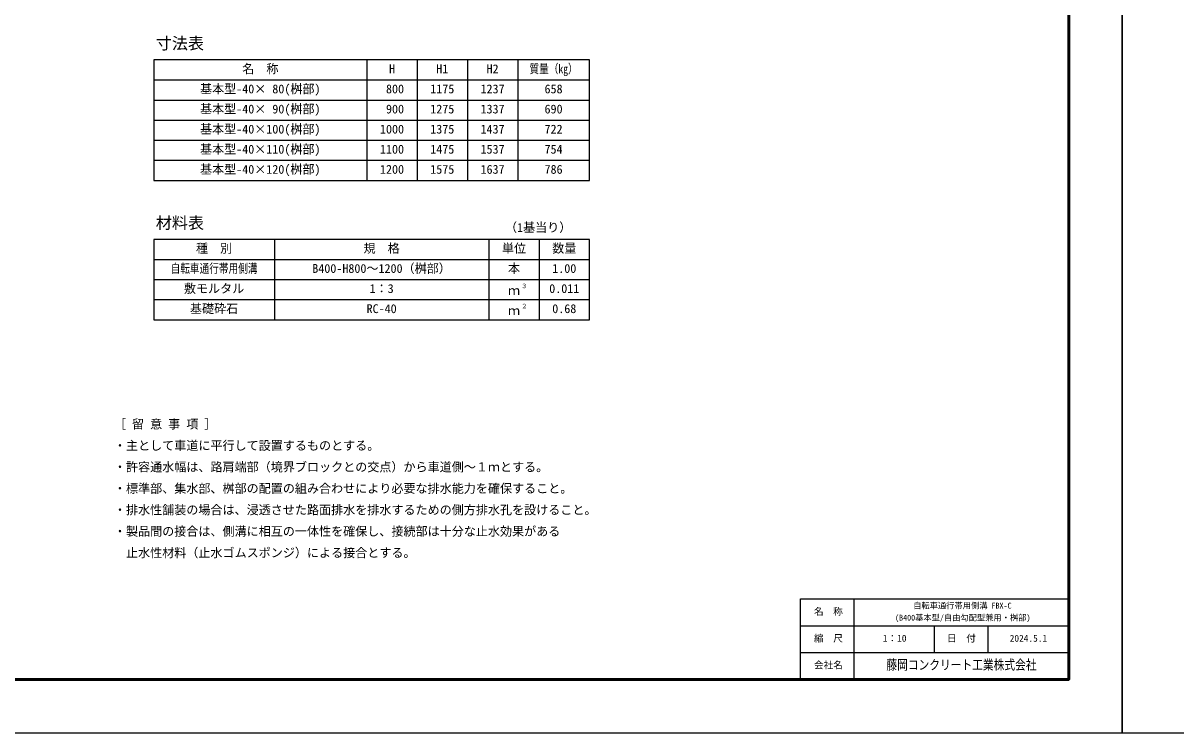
# Model space of a CAD drawing. Units: millimetres, scale not verified. Extents: x -12600 to 12600, y -5940 to 5940.
# Drawn here: x -8300 to -4000, y -5940 to -3292 of the extents above; entities that cross this region are included whole.
import ezdxf
from ezdxf.enums import TextEntityAlignment as Align

# ---------------------------------------------------------------- set-up
doc = ezdxf.new("R2010")
doc.units = ezdxf.units.MM
doc.header["$LTSCALE"] = 40
for name, color, linetype, lineweight in [('0-1_Defpoints', 5, 'Continuous', 25), ('0-3_HYO', 3, 'Continuous', 25), ('0-4_HYO2', 4, 'Continuous', 25), ('0-7_TXT', 7, 'Continuous', 25), ('0-8_WAKU', 3, 'Continuous', 25), ('0-9_WAKU-LINE', 7, 'Continuous', 25)]:
    doc.layers.add(name, color=color, linetype=linetype, lineweight=lineweight)
doc.layers.add('0-A_WAKU-TXT', color=7, linetype='Continuous')
doc.styles.add('ＭＳ ゴシック', font='')
doc.styles.get('ＭＳ ゴシック').set_extended_font_data('MS Gothic')

msp = doc.modelspace()

# ---------------------------------------------------------------- linework, layer by layer
at = {"layer": '0-1_Defpoints'}
for points in [[(-4200, -5940), (12600, -5940), (12600, 5940), (-4200, 5940)], [(-12600, -5940), (-4200, -5940), (-4200, 0), (-12600, 0)]]:
    msp.add_lwpolyline(points, close=True, dxfattribs=at)
at = {"layer": '0-3_HYO'}
for p, q in [((-7017.5, -3428.87), (-7017.5, -3878.87)), ((-6830, -3428.87), (-6830, -3878.87)), ((-6642.5, -3428.87), (-6642.5, -3878.87)), ((-6455, -3428.87), (-6455, -3878.87)), ((-7812.5, -3503.87), (-6187.5, -3503.87)), ((-7362.5, -4098.65), (-7362.5, -4398.65)), ((-6562.5, -4098.65), (-6562.5, -4398.65)), ((-6375, -4098.65), (-6375, -4398.65)), ((-7812.5, -4173.65), (-6187.5, -4173.65))]:
    msp.add_line(p, q, dxfattribs=at)
for points in [[(-7812.5, -3878.87), (-6187.5, -3878.87), (-6187.5, -3428.87), (-7812.5, -3428.87)], [(-7812.5, -4398.65), (-6187.5, -4398.65), (-6187.5, -4098.65), (-7812.5, -4098.65)]]:
    msp.add_lwpolyline(points, close=True, dxfattribs=at)
at = {"layer": '0-4_HYO2'}
for p, q in [((-7812.5, -3578.87), (-6187.5, -3578.87)), ((-7812.5, -3653.87), (-6187.5, -3653.87)), ((-7812.5, -3728.87), (-6187.5, -3728.87)), ((-7812.5, -3803.87), (-6187.5, -3803.87)), ((-7812.5, -4248.65), (-6187.5, -4248.65)), ((-7812.5, -4323.65), (-6187.5, -4323.65))]:
    msp.add_line(p, q, dxfattribs=at)
at = {"layer": '0-8_WAKU'}
for p, q in [((-5400, -5440), (-4400, -5440)), ((-5400, -5740), (-5400, -5440))]:
    msp.add_line(p, q, dxfattribs=at)
at = {"layer": '0-8_WAKU', "lineweight": 50}
msp.add_lwpolyline([(-12400, -5740), (-4400, -5740), (-4400, -200), (-12400, -200)], close=True, dxfattribs=at)
at = {"layer": '0-9_WAKU-LINE'}
for p, q in [((-5200, -5740), (-5200, -5440)), ((-5400, -5540), (-4400, -5540)), ((-4900, -5640), (-4900, -5540)), ((-4700, -5640), (-4700, -5540)), ((-5400, -5640), (-4400, -5640))]:
    msp.add_line(p, q, dxfattribs=at)

# ---------------------------------------------------------------- texts
at = {"layer": '0-7_TXT', "style": 'ＭＳ ゴシック'}
for s, height, p in [('寸法表', 43.99, (-7805, -3402.62)), ('名\u3000称', 32.99, (-7482.5, -3488.87)), ('H', 32.99, (-6935, -3488.87)), ('H1', 32.99, (-6758.75, -3488.87)), ('H2', 32.99, (-6571.25, -3488.87)), ('基本型-40× 80(桝部)', 32.99, (-7640, -3563.87)), (' 800', 32.99, (-6968.75, -3563.87)), ('1175', 32.99, (-6781.25, -3563.87)), ('1237', 32.99, (-6593.75, -3563.87)), ('658', 32.99, (-6355, -3563.87)), ('基本型-40× 90(桝部)', 32.99, (-7640, -3638.87)), (' 900', 32.99, (-6968.75, -3638.87)), ('1275', 32.99, (-6781.25, -3638.87)), ('1337', 32.99, (-6593.75, -3638.87)), ('690', 32.99, (-6355, -3638.87)), ('基本型-40×100(桝部)', 32.99, (-7640, -3713.87)), ('1000', 32.99, (-6968.75, -3713.87)), ('1375', 32.99, (-6781.25, -3713.87)), ('1437', 32.99, (-6593.75, -3713.87)), ('722', 32.99, (-6355, -3713.87)), ('基本型-40×110(桝部)', 32.99, (-7640, -3788.87)), ('1100', 32.99, (-6968.75, -3788.87)), ('1475', 32.99, (-6781.25, -3788.87)), ('1537', 32.99, (-6593.75, -3788.87)), ('754', 32.99, (-6355, -3788.87)), ('基本型-40×120(桝部)', 32.99, (-7640, -3863.87)), ('1200', 32.99, (-6968.75, -3863.87)), ('1575', 32.99, (-6781.25, -3863.87)), ('1637', 32.99, (-6593.75, -3863.87)), ('786', 32.99, (-6355, -3863.87)), ('材料表', 43.99, (-7805, -4072.4)), ('（1基当り）', 32.99, (-6502.5, -4080.65)), ('種\u3000別', 32.99, (-7655, -4158.65)), ('規\u3000格', 32.99, (-7030, -4158.65)), ('単位', 32.99, (-6513.75, -4158.65)), ('数量', 32.99, (-6326.25, -4158.65)), ('B400-H800～1200（桝部）', 32.99, (-7221.25, -4233.65)), ('本', 32.99, (-6491.25, -4233.65)), ('1.00', 32.99, (-6326.25, -4233.65)), ('敷モルタル', 32.99, (-7700, -4308.65)), ('1：3', 32.99, (-7007.5, -4308.65)), ('ｍ', 32.99, (-6491.25, -4316.15)), ('３', 16.5, (-6442.09, -4285.87)), ('0.011', 32.99, (-6337.5, -4308.65)), ('基礎砕石', 32.99, (-7677.5, -4383.65)), ('RC-40', 32.99, (-7018.75, -4383.65)), ('２', 16.5, (-6442.09, -4360.87)), ('0.68', 32.99, (-6326.25, -4383.65)), ('ｍ', 32.99, (-6491.25, -4391.15)), ('［ 留 意 事 項 ］', 32.99, (-7961.08, -4814.42)), ('・主として車道に平行して設置するものとする。', 32.99, (-7961.08, -4894.42)), ('・許容通水幅は、路肩端部（境界ブロックとの交点）から車道側～１ｍとする。', 32.99, (-7961.08, -4974.42)), ('・標準部、集水部、桝部の配置の組み合わせにより必要な排水能力を確保すること。', 32.99, (-7961.08, -5054.42)), ('・排水性舗装の場合は、浸透させた路面排水を排水するための側方排水孔を設けること。', 32.99, (-7961.08, -5134.42)), ('・製品間の接合は、側溝に相互の一体性を確保し、接続部は十分な止水効果がある', 32.99, (-7961.08, -5214.42)), ('\u3000止水性材料（止水ゴムスポンジ）による接合とする。', 32.99, (-7961.08, -5294.42))]:
    msp.add_text(s, height=height, dxfattribs=at).set_placement(p, align=Align.BOTTOM_LEFT)
at = {"layer": '0-7_TXT', "style": 'ＭＳ ゴシック', "width": 0.8}
for s, p in [('質量（kg）', (-6411.25, -3488.87)), ('自転車通行帯用側溝', (-7749.5, -4233.65))]:
    msp.add_text(s, height=32.99, dxfattribs=at).set_placement(p, align=Align.BOTTOM_LEFT)
at = {"layer": '0-A_WAKU-TXT', "style": 'ＭＳ ゴシック'}
for s, height, p in [('自転車通行帯用側溝 FBX-C', 21.99, (-4980, -5482.5)), ('名\u3000称', 25.66, (-5350.05, -5507.5)), ('(B400基本型/自由勾配型兼用・桝部)', 21.99, (-5047.5, -5527.5)), ('縮\u3000尺', 25.66, (-5350.05, -5607.5)), ('1：10', 25.66, (-5093.25, -5607.5)), ('日\u3000付', 25.66, (-4854.05, -5607.5)), ('2024.5.1', 25.66, (-4620, -5607.5)), ('会社名', 25.66, (-5350.05, -5707.5))]:
    msp.add_text(s, height=height, dxfattribs=at).set_placement(p, align=Align.BOTTOM_LEFT)
at = {"layer": '0-A_WAKU-TXT', "style": 'ＭＳ ゴシック', "width": 0.8}
msp.add_text('藤岡コンクリート工業株式会社', height=36.66, dxfattribs=at).set_placement((-5080, -5715), align=Align.BOTTOM_LEFT)

doc.saveas('drawing.dxf')
